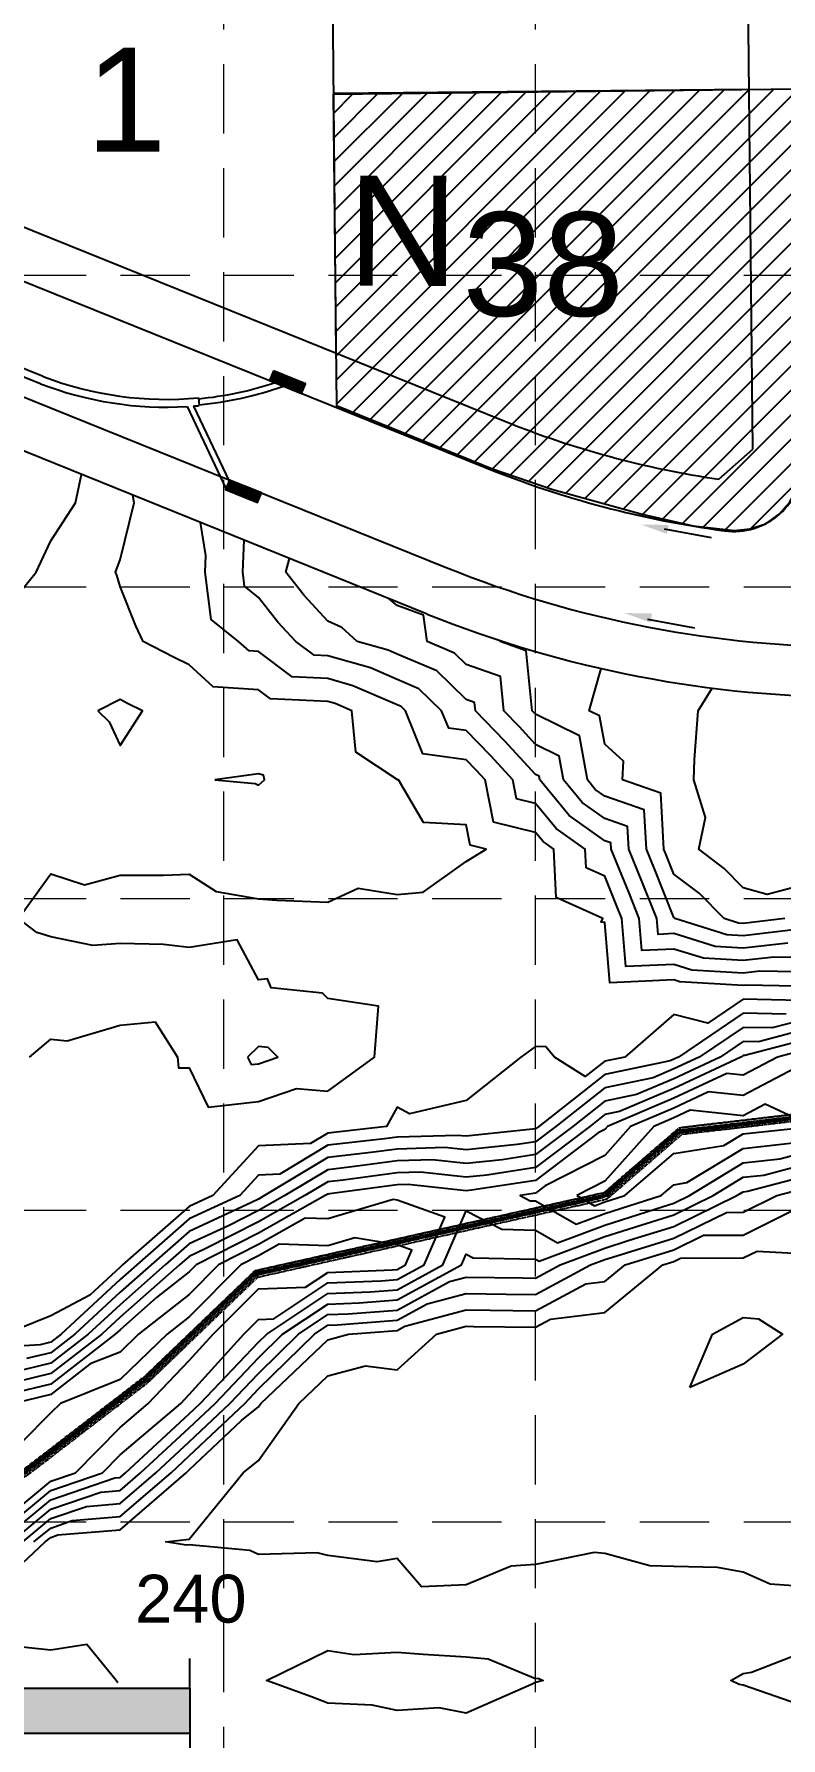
# Model space of a CAD drawing. Header units: inches. Extents: x 2468851 to 2474620, y 7110473 to 7114082.
# Drawn here: x 2469430.1 to 2469645.9, y 7111224.9 to 7111716.8 of the extents above; entities that cross this region are included whole.
import ezdxf
from ezdxf.enums import TextEntityAlignment as Align

# ---------------------------------------------------------------- set-up
doc = ezdxf.new("R2010")
doc.units = ezdxf.units.IN
doc.header["$MEASUREMENT"] = 0
for name, pattern in [('FL1', [1.2, 0.9, -0.075, 0, -0.075, 0, -0.075, 0, -0.075]), ('HIDDEN', [0.375, 0.25, -0.125]), ('PHANTOM2', [3.15, 1.9, -0.25, 0.25, -0.25, 0.25, -0.25])]:
    doc.linetypes.add(name, pattern=pattern)
for name, color, linetype in [('AROW', 250, 'Continuous'), ('BDY', 250, 'PHANTOM2'), ('CONTOURS-MAJ', 250, 'Continuous'), ('CONTOURS-MIN', 250, 'Continuous'), ('CREEK_FL', 250, 'FL1'), ('FLOW', 250, 'Continuous'), ('GRID', 254, 'HIDDEN'), ('LOT', 250, 'Continuous'), ('LOTNO', 250, 'Continuous'), ('NARROW', 7, 'Continuous'), ('Newcastle homesites', 194, 'Continuous'), ('PVMT', 250, 'Continuous'), ('SODDED LOT', 2, 'Continuous'), ('SROW', 250, 'Continuous'), ('STM', 1, 'Continuous')]:
    doc.layers.add(name, color=color, linetype=linetype)
doc.styles.get("Standard").update_dxf_attribs({"font": 'ARIAL.TTF'})
pattern_1 = [(135, (2470006.31313, 7111296.12996), (-0.1767767, -0.1767767), [])]

# ---------------------------------------------------------------- blocks, each defined once
blk = doc.blocks.new('1DB')
at = {"layer": 'FLOW'}
for p, q in [((6.25, 13), (20.07, 13)), ((6.25, -13.5), (20.07, -13.5))]:
    blk.add_line(p, q, dxfattribs=at)
for points in [[(7.28, 11.68), (7.28, 14.32), (-0.62, 13)], [(7.28, -14.32), (7.28, -11.68), (-0.62, -13)]]:
    blk.add_solid(points, dxfattribs=at)
blk = doc.blocks.new('A$C0CA6349E')
h = blk.add_hatch(color=7)
h.paths.add_polyline_path([(82.24, 7.21), (82.24, 14.41), (2.24, 14.41), (2.24, 7.21)])
h.paths.add_polyline_path([(82.24, 7.21), (82.24, 0), (162.24, 0), (162.24, 7.21)])
h.paths.add_polyline_path([(162.24, 14.41), (162.24, 7.21), (242.23, 7.21), (242.23, 14.41)])
at = {"color": 7}
for p, q in [((2.24, 14.41), (2.24, 19.21)), ((82.24, 14.41), (82.24, 19.21)), ((162.24, 14.41), (162.24, 19.21)), ((242.23, 14.41), (242.23, 19.21)), ((2.24, 14.41), (82.24, 14.41)), ((2.24, 14.41), (2.24, 0)), ((82.24, 14.41), (242.23, 14.41)), ((82.24, 14.41), (82.24, 0)), ((162.24, 14.41), (162.24, 0)), ((242.23, 14.41), (242.23, 0)), ((2.24, 7.21), (242.23, 7.21)), ((2.24, 0), (82.24, 0)), ((82.24, 0), (242.23, 0))]:
    blk.add_line(p, q, dxfattribs=at)
for s, p in [('80', (75.94, 26.11)), ('0', (0.12, 24.94)), ('160', (156.01, 24.94)), ('240', (233.44, 24.94))]:
    blk.add_text(s, height=7.68, dxfattribs=at).set_placement(p)
blk = doc.blocks.new('A$C13C96AAC')
at = {"layer": 'NARROW', "ltscale": 500}
blk.add_blockref('A$C0CA6349E', (0, 0), dxfattribs=at)

msp = doc.modelspace()

# ---------------------------------------------------------------- hatches: boundary and pattern name
at = {"layer": 'SODDED LOT'}
h = msp.add_hatch(dxfattribs=at)
h.set_pattern_fill('ANSI31', color=256, scale=40, style=0)
edge = h.paths.add_edge_path()
edge.add_line((2471878.14, 7111617.81), (2471733.92, 7111616.99))
edge.add_line((2471733.92, 7111616.99), (2471734.18, 7111508.06))
edge.add_line((2471734.18, 7111508.06), (2471859.31, 7111508.34))
edge.add_arc((2471859.27, 7111527.78), 19.44, 270.1281, 365.8334)
edge.add_line((2471878.6, 7111529.75), (2471878.43, 7111615.84))
edge.add_line((2471878.43, 7111615.84), (2471878.14, 7111617.81))
h.paths.add_polyline_path([(2471515.94, 7111475.91), (2471516.13, 7111331.66), (2471426.75, 7111331.66), (2471425.57, 7111475.63)])
h.paths.add_polyline_path([(2471163.92, 7111825.55), (2471163.11, 7111970.3), (2471074.78, 7111968.28), (2471074.38, 7111826.35)])
h.paths.add_polyline_path([(2470983.7, 7111825.12), (2470983.24, 7111969.87), (2470894.17, 7111968.95), (2470894.63, 7111825.58)])
h.paths.add_polyline_path([(2470462.54, 7111834), (2470614.22, 7111834.65), (2470616.16, 7111789.71), (2470750.69, 7111790.68), (2470751.01, 7111702.42), (2470616.8, 7111702.42), (2470615.83, 7111759), (2470605.81, 7111757.38), (2470463.51, 7111758.67)])
h.paths.add_polyline_path([(2470113.06, 7111496.01), (2470072.97, 7111368.32), (2470108.65, 7111357.77), (2470153.2, 7111347.74), (2470207.79, 7111335.38), (2470236.95, 7111331.19), (2470298.11, 7111325.02), (2470314.47, 7111323.88), (2470322.8, 7111457.64), (2470251.12, 7111464.45), (2470181.78, 7111477.77)])
h.paths.add_polyline_path([(2469651.46, 7111700.86), (2469516.57, 7111699.32), (2469517.53, 7111609.54), (2469562.54, 7111591.28), (2469580.04, 7111585.32), (2469605.81, 7111578.2), (2469620.57, 7111574.84), (2469632.5, 7111573.42), (2469636.94, 7111573.89), (2469641.49, 7111575.41), (2469645.37, 7111578.15), (2469648.39, 7111581.55), (2469651.14, 7111586.66), (2469652.37, 7111591.68), (2469652.18, 7111601.14)])
edge = h.paths.add_edge_path()
edge.add_line((2470431.89, 7111667.04), (2470417.42, 7111666.88))
edge.add_line((2470417.42, 7111666.88), (2470297.6, 7111666.45))
edge.add_line((2470297.6, 7111666.45), (2470297.94, 7111491.19))
edge.add_line((2470297.94, 7111491.19), (2470338, 7111488.45))
edge.add_line((2470338, 7111488.45), (2470383.55, 7111487.7))
edge.add_line((2470383.55, 7111487.7), (2470414.18, 7111488.82))
edge.add_arc((2470413.48, 7111507.87), 19.06, 272.1037, 359.9465)
edge.add_line((2470432.54, 7111507.85), (2470431.94, 7111665.77))
edge.add_line((2470431.94, 7111665.77), (2470431.89, 7111667.04))
h.paths.add_polyline_path([(2470001.06, 7111707.22), (2470149.45, 7111666.19), (2470148.76, 7111841.57), (2470001.33, 7111840.86)])
edge = h.paths.add_edge_path()
edge.add_line((2469778.45, 7111705.57), (2469682.37, 7111705.53))
edge.add_line((2469682.37, 7111705.53), (2469683.62, 7111588.73))
edge.add_arc((2469701.77, 7111588.93), 18.15, 180.6134, 277.0441)
edge.add_line((2469703.99, 7111570.92), (2469779.71, 7111571.39))
edge.add_line((2469779.71, 7111571.39), (2469779.64, 7111586.31))
edge.add_line((2469779.64, 7111586.31), (2469778.45, 7111705.57))
h.paths.add_polyline_path([(2470015.75, 7112006.16), (2470015.99, 7111872), (2470095.33, 7111872.74), (2470094.59, 7112006.9), (2470099.29, 7112006.9), (2470098.86, 7112141.12), (2470021.38, 7112140.9), (2470020.72, 7112007.15)])
h.paths.add_polyline_path([(2469776.58, 7112005.55), (2469856.02, 7112005.8), (2469856.49, 7111871.77), (2469777.08, 7111871.31), (2469777.08, 7111885.96)])
edge = h.paths.add_edge_path()
edge.add_line((2469786.45, 7112005.92), (2469785.68, 7112140.02))
edge.add_line((2469785.68, 7112140.02), (2469713.34, 7112139.91))
edge.add_arc((2469713.38, 7112119.63), 20.27, 90.093, 165.6857)
edge.add_arc((2470143.68, 7112009.84), 464.36, 165.6857, 180.536)
edge.add_line((2469679.34, 7112005.49), (2469785.96, 7112005.86))
edge.add_line((2469785.96, 7112005.86), (2469786.45, 7112005.92))
h.paths.add_polyline_path([(2469649.6, 7111848.84), (2469635.2, 7111848.75), (2469515.35, 7111847.42), (2469515.62, 7111823.32), (2469381.31, 7111821.85), (2469381.93, 7111748.24), (2469396.3, 7111748.24), (2469516.28, 7111749.42), (2469516.06, 7111773.6), (2469650.36, 7111775)])
h.paths.add_polyline_path([(2469651.21, 7112064.55), (2469634.57, 7112066.16), (2469517.7, 7112080.49), (2469516.64, 7112069.09), (2469514.68, 7112044.74), (2469514.3, 7111995.84), (2469514.75, 7111921.62), (2469649.01, 7111922.88), (2469647.99, 7111997.16), (2469648.39, 7112022.09), (2469649.17, 7112040.78)])
h.paths.add_polyline_path([(2469348.37, 7111996.14), (2469333.8, 7111995.88), (2469211.95, 7111994.68), (2469213.43, 7111846.88), (2469349.74, 7111848.08)])
edge = h.paths.add_edge_path()
edge.add_line((2469730.73, 7112440.03), (2469731.15, 7112305.56))
edge.add_line((2469731.15, 7112305.56), (2469808.21, 7112305.54))
edge.add_line((2469808.21, 7112305.54), (2470037.38, 7112306.59))
edge.add_line((2470037.38, 7112306.59), (2470037.82, 7112172.28))
edge.add_line((2470037.82, 7112172.28), (2469741.34, 7112171.2))
edge.add_arc((2469741.22, 7112203.44), 32.23, 246.0227, 270.2078, ccw=False)
edge.add_arc((2469697.26, 7112140.01), 45.9, 47.7551, 171.3864)
edge.add_line((2469651.88, 7112146.88), (2469532.82, 7112163.94))
edge.add_line((2469532.82, 7112163.94), (2469542.24, 7112198.47))
edge.add_line((2469542.24, 7112198.47), (2469562.19, 7112256.01))
edge.add_line((2469562.19, 7112256.01), (2469579.94, 7112304.73))
edge.add_line((2469579.94, 7112304.73), (2469573.93, 7112305.1))
edge.add_line((2469573.93, 7112305.1), (2469573.43, 7112439.53))
edge.add_line((2469573.43, 7112439.53), (2469730.73, 7112440.03))
h.paths.add_polyline_path([(2470018.68, 7112606.6), (2470019.14, 7112472.29), (2470094.74, 7112472.83), (2470094.31, 7112486.95), (2470094.13, 7112606.77)])
h.paths.add_polyline_path([(2469792.37, 7112605.8), (2469792.71, 7112471.2), (2469716.66, 7112471.33), (2469716.66, 7112486.16), (2469716.53, 7112605.8)])
h.paths.add_polyline_path([(2470020.12, 7112140.9), (2470020.45, 7112006.75), (2469864, 7112006.19), (2469863.37, 7112140.41)])
h.paths.add_polyline_path([(2471074.5, 7112290.24), (2471164.61, 7112290.54), (2471163.96, 7112435.01), (2471074.15, 7112434.66)])
edge = h.paths.add_edge_path()
edge.add_line((2471343.8, 7111971.44), (2471344.7, 7112114.95))
edge.add_line((2471344.7, 7112114.95), (2471539.87, 7112116.18))
edge.add_arc((2471539.99, 7112097.82), 18.36, 0.6652, 90.3626, ccw=False)
edge.add_line((2471558.35, 7112098.03), (2471558.44, 7111971.6))
edge.add_line((2471558.44, 7111971.6), (2471343.8, 7111971.44))
h.paths.add_polyline_path([(2471733.95, 7111796.93), (2471589.88, 7111797.21), (2471589.6, 7111707.83), (2471733.95, 7111707.27)])
h.paths.add_polyline_path([(2471256.55, 7111650.5), (2471346.65, 7111651.4), (2471345.56, 7111795.58), (2471256.09, 7111794.88)])
h.paths.add_polyline_path([(2470896.14, 7111649.75), (2470986.24, 7111650.18), (2470985.81, 7111794.06), (2470895.5, 7111793.85)])
h.paths.add_polyline_path([(2471075.94, 7111650.02), (2471166.38, 7111650.42), (2471165.98, 7111506.4), (2471076.34, 7111505.2)])
edge = h.paths.add_edge_path()
edge.add_line((2470616.6, 7111503.76), (2470614.57, 7111613.54))
edge.add_line((2470614.57, 7111613.54), (2470751.96, 7111614.46))
edge.add_line((2470751.96, 7111614.46), (2470752.52, 7111524.23))
edge.add_arc((2470733.02, 7111524.11), 19.51, -88.4919, 0.3567, ccw=False)
edge.add_line((2470733.53, 7111504.61), (2470623.66, 7111504.15))
edge.add_line((2470623.66, 7111504.15), (2470616.6, 7111503.76))
h.paths.add_polyline_path([(2470463.61, 7111603.16), (2470613.04, 7111603.43), (2470612.86, 7111756.91), (2470462.93, 7111757.35)])
h.paths.add_polyline_path([(2469852.56, 7111706.18), (2469854.08, 7111571.62), (2469927.93, 7111571.62), (2469926.61, 7111705.99)])
edge = h.paths.add_edge_path()
edge.add_line((2470297.32, 7111740.55), (2470297.26, 7111841.96))
edge.add_line((2470297.26, 7111841.96), (2470411.86, 7111842.43))
edge.add_arc((2470411.94, 7111822.98), 19.45, 2.0481, 90.236, ccw=False)
edge.add_line((2470431.37, 7111823.68), (2470431.8, 7111741.01))
edge.add_line((2470431.8, 7111741.01), (2470297.32, 7111740.55))
h.paths.add_polyline_path([(2470148.95, 7111841.35), (2470149.53, 7111666.08), (2470297.52, 7111666.62), (2470296.95, 7111841.9)])
h.paths.add_polyline_path([(2470001.09, 7111840.81), (2469926.23, 7111840.4), (2469926.77, 7111706.44), (2470001.47, 7111706.6)])
h.paths.add_polyline_path([(2469683.69, 7111706.18), (2469852.19, 7111706.18), (2469851.39, 7111840.13), (2469708.56, 7111840.13), (2469694.21, 7111838.66), (2469687.03, 7111833.81), (2469682.17, 7111824.5), (2469681.4, 7111811.11), (2469682.35, 7111706.12)])
h.paths.add_polyline_path([(2469381.01, 7112045.7), (2469514.27, 7112044.48), (2469517.52, 7112080.63), (2469651.2, 7112064.38), (2469658.51, 7112108.24), (2469658.51, 7112116.77), (2469656.48, 7112120.02), (2469653.23, 7112126.93), (2469652.82, 7112135.05), (2469650.38, 7112142.36), (2469650.38, 7112146.42), (2469532.96, 7112162.67), (2469523.62, 7112122.46), (2469389.54, 7112138.3), (2469384.67, 7112102.56), (2469381.42, 7112070.88)])
h.paths.add_polyline_path([(2470183.62, 7112307.12), (2470258.33, 7112308.1), (2470258, 7112441.02), (2470182.97, 7112441.02)])
h.paths.add_polyline_path([(2470033.71, 7112306.58), (2470108.63, 7112307.6), (2470107.61, 7112441.33), (2470033.02, 7112440.99)])
h.paths.add_polyline_path([(2469731.5, 7112305.73), (2469808.52, 7112305.95), (2469807.86, 7112440.37), (2469731.08, 7112440.06)])
h.paths.add_polyline_path([(2469437.23, 7112304.73), (2469573.71, 7112305.3), (2469572.86, 7112439.76), (2469497.13, 7112438.91), (2469488.66, 7112437.5), (2469481.59, 7112432.69), (2469477.35, 7112427.05), (2469474.24, 7112416.03)])
h.paths.add_polyline_path([(2470320.44, 7112607.52), (2470321.11, 7112473.23), (2470245.46, 7112472.87), (2470245.08, 7112607.02)])
h.paths.add_polyline_path([(2470177.76, 7112007.29), (2470416.4, 7112007.94), (2470430.92, 7112007.8), (2470430.5, 7112122.83), (2470430.45, 7112123.93), (2470430.28, 7112125.48), (2470430.04, 7112126.7), (2470429.95, 7112127.17), (2470429.65, 7112128.23), (2470429.51, 7112128.71), (2470428.96, 7112130.17), (2470428.29, 7112131.61), (2470427.44, 7112133.03), (2470426.6, 7112134.28), (2470425.56, 7112135.6), (2470424.51, 7112136.68), (2470423.41, 7112137.67), (2470421.96, 7112138.8), (2470420.8, 7112139.55), (2470419.24, 7112140.4), (2470417.84, 7112141.02), (2470416.4, 7112141.53), (2470415.05, 7112141.89), (2470413.14, 7112142.22), (2470411.73, 7112142.37), (2470177.16, 7112141.43)])
h.paths.add_polyline_path([(2470605.08, 7112373.61), (2470460.62, 7112373.35), (2470460.51, 7112450.56), (2470529.82, 7112450.15), (2470604.97, 7112450.55)])
at = {"layer": 'STM'}
h = msp.add_hatch(dxfattribs=at)
h.set_pattern_fill('ANSI31', color=5, scale=2, angle=90, style=0)
h.set_pattern_definition(pattern_1)
h.paths.add_polyline_path([(2469499.3, 7111619.55), (2469498.18, 7111616.77), (2469507.45, 7111613.03), (2469508.58, 7111615.81)])
h = msp.add_hatch(dxfattribs=at)
h.set_pattern_fill('ANSI31', color=5, scale=2, angle=90, style=0)
h.set_pattern_definition(pattern_1)
h.paths.add_polyline_path([(2469486.58, 7111588.02), (2469485.46, 7111585.24), (2469494.73, 7111581.5), (2469495.86, 7111584.28)])

# ---------------------------------------------------------------- linework, layer by layer
at = {"layer": 'AROW', "color": 7}
msp.add_line((2469517.46, 7111624.63), (2469513.81, 7112003.42), dxfattribs=at)
at = {"layer": 'BDY', "color": 7, "linetype": 'Continuous'}
msp.add_line((2469543.74, 7111549.33), (2469394.58, 7111609.5), dxfattribs=at)
msp.add_arc((2469667.19, 7111855.37), 330, 248.0315, 270.1954, dxfattribs=at)
at = {"layer": 'CONTOURS-MAJ', "color": 42}
for points, elevation in [([(2469654.99, 7111450.06), (2469643.85, 7111450.29), (2469634.99, 7111449.27), (2469623.51, 7111449.94), (2469614.99, 7111452.61), (2469605.76, 7111452.19), (2469604.99, 7111461.42), (2469602.13, 7111468.56), (2469596.9, 7111481.42), (2469596.79, 7111483.23), (2469594.99, 7111483.85), (2469584.72, 7111491.15), (2469576.26, 7111501.42), (2469576.07, 7111502.5), (2469574.99, 7111503.03), (2469566.18, 7111512.61), (2469557.62, 7111521.42), (2469557.39, 7111523.82), (2469554.99, 7111524.67), (2469546.47, 7111532.91), (2469534.99, 7111537.78), (2469532.45, 7111538.88), (2469523.52, 7111541.42), (2469519.01, 7111545.44), (2469514.99, 7111547.29), (2469508.2, 7111554.64), (2469502.89, 7111561.42), (2469503.96, 7111565.38)], 575), ([(2469654.99, 7111432.86), (2469643.4, 7111429.83), (2469634.99, 7111430), (2469622.32, 7111421.42), (2469614.99, 7111417.98), (2469609.02, 7111415.45), (2469594.99, 7111412.5), (2469580.85, 7111401.42), (2469574.99, 7111396.99), (2469569.74, 7111396.18), (2469554.99, 7111394.6), (2469548.83, 7111395.27), (2469534.99, 7111394.87), (2469527.43, 7111393.87), (2469514.99, 7111392.42), (2469496.76, 7111381.42), (2469494.99, 7111380.43), (2469492.96, 7111379.39), (2469474.99, 7111371.09), (2469463.93, 7111361.42), (2469454.99, 7111353.56), (2469441.92, 7111341.42), (2469434.99, 7111336.07), (2469427.92, 7111334.36)], 570), ([(2469430.12, 7111281.42), (2469434.99, 7111285.45), (2469441.14, 7111287.58), (2469454.99, 7111288.73), (2469469.72, 7111301.42), (2469474.99, 7111306.28), (2469490.99, 7111321.42), (2469494.99, 7111325.62), (2469511.11, 7111341.42), (2469514.99, 7111344), (2469517.68, 7111344.11), (2469534.99, 7111345.42), (2469543.73, 7111350.16), (2469554.99, 7111353.14), (2469566.57, 7111353), (2469574.99, 7111352.89), (2469590.91, 7111361.42), (2469594.99, 7111362.96), (2469597.24, 7111363.67), (2469614.99, 7111369.14), (2469630.15, 7111376.58), (2469634.99, 7111376.6), (2469644.68, 7111381.42), (2469654.99, 7111384.12)], 570), ([(2469420.64, 7111287.08), (2469434.99, 7111298.96), (2469442.12, 7111301.42), (2469454.99, 7111314.51), (2469463.14, 7111321.42), (2469474.99, 7111333.83), (2469481.84, 7111341.42), (2469494.99, 7111354.46), (2469508.52, 7111354.95), (2469514.99, 7111359.26), (2469533.57, 7111360), (2469534.99, 7111360.11), (2469537.41, 7111361.42), (2469539.26, 7111365.69), (2469534.99, 7111367.2), (2469522.82, 7111369.25), (2469514.99, 7111366.92), (2469500.93, 7111367.37), (2469494.99, 7111364.02), (2469489.89, 7111361.42), (2469474.99, 7111346.43), (2469468.61, 7111341.42), (2469454.99, 7111328.32), (2469437.77, 7111321.42), (2469434.99, 7111318.75), (2469417.75, 7111301.42)], 565)]:
    msp.add_lwpolyline(points, dxfattribs=dict(at, elevation=elevation))
at = {"layer": 'CONTOURS-MAJ', "color": 42, "elevation": 565}
msp.add_lwpolyline([(2469586.91, 7111381.42), (2469592.04, 7111378.47), (2469594.99, 7111379.58), (2469600.8, 7111381.42), (2469614.99, 7111393.54), (2469629.43, 7111395.86), (2469634.99, 7111399.25), (2469654.98, 7111401.41), (2469654.99, 7111401.41), (2469655.23, 7111401.42), (2469655.02, 7111401.46), (2469654.99, 7111401.47), (2469641.38, 7111407.82), (2469634.99, 7111404.48), (2469619.66, 7111406.09), (2469614.99, 7111403.9), (2469609.14, 7111401.42), (2469594.99, 7111385.56)], close=True, dxfattribs=at)
at = {"layer": 'CONTOURS-MIN', "color": 42}
for points, elevation in [([(2469414.99, 7111542.01), (2469430.73, 7111561.42), (2469434.99, 7111570.47), (2469442.12, 7111581.42), (2469443.83, 7111589.63)], 571), ([(2469428.85, 7111421.42), (2469434.99, 7111426.61), (2469439.7, 7111426.13), (2469454.99, 7111430.65), (2469465.12, 7111431.55), (2469471.62, 7111421.42), (2469471.86, 7111418.3), (2469474.99, 7111418.32), (2469480.47, 7111406.91), (2469494.99, 7111408.6), (2469505.93, 7111412.36), (2469514.99, 7111411.56), (2469528.52, 7111421.42), (2469529.66, 7111436.09), (2469514.99, 7111438.36), (2469513.44, 7111439.88), (2469498.68, 7111441.42), (2469497.55, 7111443.99), (2469494.99, 7111443.68), (2469488.82, 7111455.25), (2469474.99, 7111453.08), (2469467.51, 7111453.94), (2469454.99, 7111454.2), (2469447.16, 7111453.6), (2469434.99, 7111456.11), (2469430.98, 7111457.41), (2469425.68, 7111461.42), (2469434.99, 7111474.32), (2469444.73, 7111471.17), (2469454.99, 7111473.98), (2469467.51, 7111473.94), (2469474.99, 7111474.2), (2469482.79, 7111469.22), (2469494.99, 7111467.12), (2469500.3, 7111466.73), (2469514.99, 7111466.18), (2469523.75, 7111470.18), (2469534.99, 7111468.34), (2469542.55, 7111468.99), (2469554.99, 7111477.89), (2469560.75, 7111481.42), (2469556.12, 7111482.56), (2469554.99, 7111488.48), (2469542.69, 7111489.13), (2469535.42, 7111501.42), (2469535.04, 7111501.47), (2469534.99, 7111501.6), (2469523.05, 7111509.49), (2469521.93, 7111521.42), (2469517.08, 7111523.52), (2469514.99, 7111524.11), (2469498.43, 7111524.87), (2469494.99, 7111527.46), (2469481.91, 7111528.34), (2469474.99, 7111534.67), (2469470.43, 7111536.87), (2469461.63, 7111541.42), (2469459.54, 7111545.97), (2469454.99, 7111557.26), (2469454.1, 7111560.54), (2469453.68, 7111561.42), (2469454.99, 7111564.96), (2469459.03, 7111581.42), (2469458.69, 7111583.64)], 572), ([(2469654.99, 7111441.78), (2469635.74, 7111442.18), (2469634.99, 7111442.09), (2469616.73, 7111443.16), (2469614.99, 7111443.71), (2469596.43, 7111442.87), (2469594.99, 7111460.31), (2469593.98, 7111460.41), (2469594.48, 7111461.42), (2469581.01, 7111467.45), (2469580.27, 7111481.42), (2469577.18, 7111483.62), (2469574.99, 7111486.28), (2469562.83, 7111489.26), (2469560.5, 7111501.42), (2469557.86, 7111504.29), (2469554.99, 7111507.25), (2469542.49, 7111508.92), (2469537.41, 7111521.42), (2469536.18, 7111522.61), (2469534.99, 7111523.12), (2469522.2, 7111528.64), (2469514.99, 7111530.69), (2469504.73, 7111531.16), (2469494.99, 7111538.48), (2469492.24, 7111538.67), (2469489.22, 7111541.42), (2469481.33, 7111547.76), (2469479.59, 7111561.42), (2469479.8, 7111566.23), (2469478.26, 7111575.74)], 573), ([(2469654.99, 7111445.92), (2469639.8, 7111446.23), (2469634.99, 7111445.68), (2469620.12, 7111446.55), (2469614.99, 7111448.16), (2469601.1, 7111447.53), (2469599.95, 7111461.42), (2469598.53, 7111464.96), (2469594.99, 7111473.65), (2469589.62, 7111476.05), (2469589.33, 7111481.42), (2469580.95, 7111487.38), (2469574.99, 7111494.63), (2469569.53, 7111495.96), (2469568.49, 7111501.42), (2469562.02, 7111508.45), (2469554.99, 7111515.69), (2469549.93, 7111516.37), (2469547.88, 7111521.42), (2469541.33, 7111527.76), (2469534.99, 7111530.45), (2469527.33, 7111533.76), (2469514.99, 7111537.27), (2469511.02, 7111537.45), (2469505.74, 7111541.42), (2469500.58, 7111547.01), (2469494.99, 7111554.15), (2469490.96, 7111557.39), (2469490.44, 7111561.42), (2469490.84, 7111570.67)], 574), ([(2469647.91, 7111454.34), (2469634.99, 7111452.85), (2469626.9, 7111453.33), (2469614.99, 7111457.06), (2469610.42, 7111456.85), (2469610.04, 7111461.42), (2469605.73, 7111472.17), (2469601.97, 7111481.42), (2469601.59, 7111488.03), (2469594.99, 7111490.29), (2469588.48, 7111494.92), (2469583.13, 7111501.42), (2469581.88, 7111508.31), (2469574.99, 7111511.71), (2469570.33, 7111516.77), (2469565.82, 7111521.42), (2469564.85, 7111531.28), (2469554.99, 7111534.8), (2469551.62, 7111538.05), (2469543.68, 7111541.42), (2469542.61, 7111549.05), (2469534.99, 7111551.78), (2469532.77, 7111553.75)], 576), ([(2469651.97, 7111458.4), (2469634.99, 7111456.44), (2469630.29, 7111456.72), (2469615.28, 7111461.42), (2469615.13, 7111461.57), (2469614.99, 7111461.68), (2469609.33, 7111475.77), (2469607.03, 7111481.42), (2469606.39, 7111492.82), (2469594.99, 7111496.74), (2469592.25, 7111498.68), (2469590, 7111501.42), (2469587.69, 7111514.13), (2469574.99, 7111520.39), (2469574.49, 7111520.93), (2469574.01, 7111521.42), (2469572.31, 7111538.74), (2469564.8, 7111541.42), (2469564.85, 7111541.64)], 577), ([(2469647.05, 7111461.42), (2469634.99, 7111460.03), (2469633.67, 7111460.11), (2469629.48, 7111461.42), (2469622.29, 7111468.73), (2469614.99, 7111474.26), (2469612.94, 7111479.37), (2469612.1, 7111481.42), (2469611.19, 7111497.62), (2469600.11, 7111501.42), (2469600.39, 7111506.82), (2469594.99, 7111511.75), (2469593.5, 7111519.94), (2469590.49, 7111521.42), (2469593.93, 7111533.6)], 578), ([(2469759.45, 7111525.68), (2469758.96, 7111525.4), (2469754.99, 7111525.69), (2469749.64, 7111521.42), (2469734.99, 7111516.59), (2469718.6, 7111501.42), (2469714.99, 7111489.96), (2469707.82, 7111481.42), (2469694.99, 7111476.71), (2469688.42, 7111474.85), (2469674.99, 7111474.66), (2469664.09, 7111470.53), (2469654.99, 7111471.86), (2469641.94, 7111468.37), (2469634.99, 7111470.26), (2469629.45, 7111475.89), (2469622.15, 7111481.42), (2469624.11, 7111490.54), (2469620.75, 7111501.42), (2469620.94, 7111507.37), (2469621.97, 7111521.42), (2469626, 7111527.95)], 579), ([(2469651.35, 7111437.79), (2469634.99, 7111438.12), (2469624.75, 7111431.19), (2469614.99, 7111433.72), (2469600.79, 7111421.42), (2469594.99, 7111420.2), (2469589.35, 7111415.79), (2469580.46, 7111421.42), (2469577.94, 7111424.37), (2469574.99, 7111424.5), (2469570.77, 7111421.42), (2469554.99, 7111408.9), (2469538.62, 7111405.06), (2469534.99, 7111406.95), (2469531.97, 7111401.42), (2469514.99, 7111399.45), (2469510.02, 7111396.46), (2469494.99, 7111395.84), (2469481.77, 7111381.42), (2469474.99, 7111378.29), (2469455.7, 7111361.42), (2469454.99, 7111360.8), (2469446.29, 7111352.72), (2469434.99, 7111346.73), (2469421.87, 7111341.42)], 572), ([(2469647.38, 7111433.81), (2469634.99, 7111434.06), (2469616.33, 7111421.42), (2469614.99, 7111420.79), (2469613.9, 7111420.33), (2469594.99, 7111416.35), (2469575.93, 7111401.42), (2469574.99, 7111400.71), (2469574.15, 7111400.58), (2469554.99, 7111398.54), (2469552.39, 7111398.82), (2469534.99, 7111398.32), (2469531.41, 7111397.84), (2469514.99, 7111395.94), (2469501.16, 7111387.59), (2469494.99, 7111387.34), (2469489.57, 7111381.42), (2469474.99, 7111374.69), (2469459.81, 7111361.42), (2469454.99, 7111357.18), (2469438.02, 7111341.42), (2469434.99, 7111339.08), (2469431.9, 7111338.33), (2469414.99, 7111337.26)], 571), ([(2469654.99, 7111426.99), (2469635.45, 7111421.88), (2469634.99, 7111421.89), (2469634.3, 7111421.42), (2469614.99, 7111412.34), (2469599.26, 7111405.7), (2469594.99, 7111404.8), (2469590.68, 7111401.42), (2469574.99, 7111389.55), (2469560.93, 7111387.37), (2469554.99, 7111386.73), (2469541.73, 7111388.16), (2469534.99, 7111387.97), (2469519.48, 7111385.92), (2469514.99, 7111385.39), (2469508.41, 7111381.42), (2469494.99, 7111373.86), (2469479.58, 7111366.01), (2469474.99, 7111363.89), (2469472.16, 7111361.42), (2469454.99, 7111346.31), (2469449.72, 7111341.42), (2469434.99, 7111330.04), (2469419.97, 7111326.41)], 568), ([(2469654.99, 7111429.92), (2469639.42, 7111425.86), (2469634.99, 7111425.95), (2469628.31, 7111421.42), (2469614.99, 7111415.16), (2469604.14, 7111410.58), (2469594.99, 7111408.65), (2469585.76, 7111401.42), (2469574.99, 7111393.27), (2469565.34, 7111391.77), (2469554.99, 7111390.67), (2469545.28, 7111391.72), (2469534.99, 7111391.42), (2469523.46, 7111389.89), (2469514.99, 7111388.91), (2469502.58, 7111381.42), (2469494.99, 7111377.14), (2469486.27, 7111372.7), (2469474.99, 7111367.49), (2469468.05, 7111361.42), (2469454.99, 7111349.93), (2469445.82, 7111341.42), (2469434.99, 7111333.05), (2469423.95, 7111330.38)], 569), ([(2469654.99, 7111424.05), (2469644.94, 7111421.42), (2469634.99, 7111416.22), (2469630.28, 7111416.72), (2469614.99, 7111409.53), (2469595.81, 7111401.42), (2469594.99, 7111400.5), (2469593.1, 7111399.53), (2469574.99, 7111385.82), (2469556.53, 7111382.96), (2469554.99, 7111382.8), (2469538.18, 7111384.61), (2469534.99, 7111384.52), (2469515.51, 7111381.94), (2469514.99, 7111381.88), (2469514.23, 7111381.42), (2469494.99, 7111370.58), (2469477.01, 7111361.42), (2469474.99, 7111359.39), (2469465.54, 7111351.97), (2469454.99, 7111342.69), (2469453.62, 7111341.42), (2469434.99, 7111327.03), (2469416, 7111322.43)], 567), ([(2469653.68, 7111420.12), (2469634.99, 7111410.35), (2469624.97, 7111411.4), (2469614.99, 7111406.71), (2469602.47, 7111401.42), (2469594.99, 7111393.03), (2469577.78, 7111384.22), (2469574.99, 7111382.1), (2469570.6, 7111381.42), (2469573.49, 7111379.92), (2469574.99, 7111379.89), (2469586.7, 7111373.14), (2469594.99, 7111376.26), (2469611.31, 7111381.42), (2469614.99, 7111384.57), (2469618.74, 7111385.17), (2469634.99, 7111395.07), (2469650.29, 7111396.73)], 566), ([(2469420.34, 7111281.42), (2469434.99, 7111293.56), (2469453.52, 7111299.95), (2469454.99, 7111300.07), (2469456.55, 7111301.42), (2469474.99, 7111318.43), (2469478.15, 7111321.42), (2469494.99, 7111339.1), (2469497.36, 7111341.42), (2469514.99, 7111353.16), (2469527.21, 7111353.64), (2469534.99, 7111354.23), (2469548.24, 7111361.42), (2469554.99, 7111377.04), (2469565.26, 7111371.69), (2469574.99, 7111371.48), (2469581.37, 7111367.8), (2469594.99, 7111372.93), (2469611.83, 7111378.26), (2469614.99, 7111379.24), (2469619.44, 7111381.42), (2469634.99, 7111390.89), (2469645.61, 7111392.04), (2469654.99, 7111394.5)], 567), ([(2469423.6, 7111281.42), (2469434.99, 7111290.86), (2469449.39, 7111295.83), (2469454.99, 7111296.29), (2469460.94, 7111301.42), (2469474.99, 7111314.38), (2469482.43, 7111321.42), (2469494.99, 7111334.6), (2469501.95, 7111341.42), (2469514.99, 7111350.11), (2469524.03, 7111350.47), (2469534.99, 7111351.29), (2469553.65, 7111361.42), (2469554.99, 7111364.52), (2469557.03, 7111363.46), (2469574.99, 7111363.07), (2469576.04, 7111362.47), (2469594.99, 7111369.61), (2469606.97, 7111373.4), (2469614.99, 7111375.87), (2469626.3, 7111381.42), (2469634.99, 7111386.72), (2469640.92, 7111387.36), (2469654.99, 7111391.04)], 568), ([(2469426.86, 7111281.42), (2469434.99, 7111288.16), (2469445.27, 7111291.7), (2469454.99, 7111292.51), (2469465.33, 7111301.42), (2469474.99, 7111310.33), (2469486.71, 7111321.42), (2469494.99, 7111330.11), (2469506.53, 7111341.42), (2469514.99, 7111347.06), (2469520.86, 7111347.29), (2469534.99, 7111348.36), (2469550.15, 7111356.59), (2469554.99, 7111357.87), (2469571.24, 7111357.67), (2469574.99, 7111357.62), (2469582.08, 7111361.42), (2469594.99, 7111366.28), (2469602.1, 7111368.53), (2469614.99, 7111372.51), (2469633.16, 7111381.42), (2469634.99, 7111382.54), (2469636.24, 7111382.67), (2469654.99, 7111387.58)], 569), ([(2469414.99, 7111264.21), (2469433.38, 7111281.42), (2469434.99, 7111282.75), (2469437.02, 7111283.45), (2469454.99, 7111284.95), (2469474.11, 7111301.42), (2469474.99, 7111302.23), (2469490.05, 7111316.48), (2469494.99, 7111320.41), (2469495.7, 7111321.42), (2469514.99, 7111339.82), (2469520.98, 7111341.42), (2469534.99, 7111342.48), (2469537.3, 7111343.74), (2469554.99, 7111348.41), (2469561.9, 7111348.33), (2469574.99, 7111348.15), (2469589.5, 7111355.93), (2469594.99, 7111356.62), (2469600.86, 7111361.42), (2469614.99, 7111365.78), (2469623.54, 7111369.97), (2469634.99, 7111370.01), (2469652.11, 7111378.54)], 571), ([(2469417.08, 7111281.42), (2469434.99, 7111296.26), (2469449.95, 7111301.42), (2469454.99, 7111306.55), (2469472.53, 7111321.42), (2469474.99, 7111323.99), (2469490.71, 7111341.42), (2469494.99, 7111345.66), (2469499.39, 7111345.82), (2469514.99, 7111356.21), (2469530.39, 7111356.82), (2469534.99, 7111357.17), (2469542.82, 7111361.42), (2469548.79, 7111375.23), (2469534.99, 7111380.11), (2469533.87, 7111380.3), (2469514.99, 7111374.68), (2469508.45, 7111374.88), (2469494.99, 7111367.3), (2469483.45, 7111361.42), (2469474.99, 7111352.91), (2469460.36, 7111341.42), (2469454.99, 7111336.26), (2469446.38, 7111332.81), (2469434.99, 7111324.01), (2469424.28, 7111321.42)], 566), ([(2469654.99, 7111268.38), (2469642.83, 7111269.27), (2469634.99, 7111272.72), (2469627.58, 7111274.02), (2469614.99, 7111274.3), (2469608.06, 7111274.5), (2469594.99, 7111278.1), (2469591.98, 7111278.41), (2469574.99, 7111274.92), (2469567.98, 7111274.41), (2469554.99, 7111269.05), (2469542.07, 7111268.5), (2469534.99, 7111276.62), (2469529.26, 7111275.69), (2469514.99, 7111277.56), (2469511.89, 7111278.32), (2469494.99, 7111277.84), (2469492.52, 7111278.96), (2469474.99, 7111280.63), (2469474.1, 7111280.53), (2469468.17, 7111281.42), (2469474.99, 7111282.25), (2469490.51, 7111301.42), (2469494.99, 7111304.99), (2469506.62, 7111321.42), (2469514.99, 7111329.4), (2469525.89, 7111332.32), (2469534.99, 7111331.13), (2469546.42, 7111341.42), (2469554.99, 7111343.69), (2469557.23, 7111343.66), (2469574.99, 7111343.42), (2469579.3, 7111345.73), (2469594.99, 7111347.7), (2469611.78, 7111361.42), (2469614.99, 7111362.41), (2469616.93, 7111363.36), (2469634.99, 7111363.43), (2469638.99, 7111365.42), (2469654.99, 7111364.52)], 572), ([(2469454.34, 7111240.79), (2469453.82, 7111241.42), (2469445.43, 7111251.86), (2469434.99, 7111250.14), (2469424.84, 7111251.28)], 571)]:
    msp.add_lwpolyline(points, dxfattribs=dict(at, elevation=elevation))
for points, elevation in [([(2469448.53, 7111521.42), (2469451.8, 7111518.23), (2469454.99, 7111511.33), (2469461.47, 7111521.42), (2469457.1, 7111523.53), (2469454.99, 7111524.62)], 571), ([(2469482.35, 7111501.42), (2469493.99, 7111500.42), (2469494.99, 7111499.96), (2469496.67, 7111501.42), (2469496.38, 7111502.82), (2469494.99, 7111503.2)], 571), ([(2469491.78, 7111421.42), (2469492.82, 7111419.25), (2469494.99, 7111419.51), (2469500.56, 7111421.42), (2469497.75, 7111424.18), (2469494.99, 7111424.47)], 571), ([(2469619.59, 7111326.03), (2469626.1, 7111341.42), (2469634.99, 7111346.2), (2469639.37, 7111345.81), (2469646.39, 7111341.42), (2469634.99, 7111332.79)], 573), ([(2469510.32, 7111236.76), (2469497.25, 7111241.42), (2469514.99, 7111250.06), (2469522.48, 7111248.91), (2469534.99, 7111249.58), (2469542.59, 7111249.03), (2469554.99, 7111248.22), (2469561.29, 7111247.72), (2469574.99, 7111242.03), (2469575.67, 7111242.1), (2469577.25, 7111241.42), (2469574.99, 7111240.81), (2469573.84, 7111240.27), (2469554.99, 7111231.95), (2469547.15, 7111233.58), (2469534.99, 7111232.73), (2469527.84, 7111234.27), (2469514.99, 7111234.91)], 572), ([(2469633.85, 7111240.28), (2469631.39, 7111241.42), (2469634.99, 7111243.42), (2469637.35, 7111243.79), (2469654.99, 7111250.65), (2469666.2, 7111252.63), (2469669.35, 7111241.42), (2469654.99, 7111235.48), (2469648.86, 7111235.3), (2469634.99, 7111240.13)], 572)]:
    msp.add_lwpolyline(points, close=True, dxfattribs=dict(at, elevation=elevation))
at = {"layer": 'CREEK_FL', "color": 5}
for points in [[(2469135.55, 7111328.56), (2469157.68, 7111335.19), (2469213.4, 7111319.28), (2469255.86, 7111282.15), (2469274.43, 7111279.5), (2469275.76, 7111263.59), (2469306.27, 7111256.96), (2469339.44, 7111259.61), (2469355.36, 7111264.92), (2469373.94, 7111280.83), (2469404.45, 7111290.11), (2469427.01, 7111302.04), (2469461.5, 7111328.56), (2469493.35, 7111359.05), (2469594.18, 7111381.59), (2469615.81, 7111400.28), (2469660.92, 7111405.58)], [(2469136.31, 7111329.31), (2469158.43, 7111335.94), (2469214.16, 7111320.03), (2469256.61, 7111282.91), (2469275.19, 7111280.26), (2469276.51, 7111264.35), (2469307.03, 7111257.72), (2469340.2, 7111260.37), (2469356.12, 7111265.67), (2469374.69, 7111281.58), (2469405.21, 7111290.86), (2469427.76, 7111302.8), (2469462.26, 7111329.31), (2469494.1, 7111359.81), (2469594.93, 7111382.35), (2469616.57, 7111401.03), (2469661.68, 7111406.34)], [(2469136.31, 7111328.56), (2469158.43, 7111335.19), (2469214.16, 7111319.28), (2469256.61, 7111282.15), (2469275.19, 7111279.5), (2469276.51, 7111263.59), (2469307.03, 7111256.96), (2469340.2, 7111259.61), (2469356.12, 7111264.92), (2469374.69, 7111280.83), (2469405.21, 7111290.11), (2469427.76, 7111302.04), (2469462.26, 7111328.56), (2469494.1, 7111359.05), (2469594.93, 7111381.59), (2469616.57, 7111400.28), (2469661.68, 7111405.58)], [(2469137.06, 7111329.44), (2469159.19, 7111336.07), (2469214.91, 7111320.16), (2469257.37, 7111283.04), (2469275.94, 7111280.38), (2469277.27, 7111264.47), (2469307.78, 7111257.84), (2469340.95, 7111260.5), (2469356.87, 7111265.8), (2469375.45, 7111281.71), (2469405.96, 7111290.99), (2469428.52, 7111302.92), (2469463.01, 7111329.44), (2469494.86, 7111359.94), (2469595.69, 7111382.48), (2469617.33, 7111401.16), (2469662.44, 7111406.46)], [(2469135.8, 7111327.8), (2469157.93, 7111334.43), (2469213.65, 7111318.52), (2469256.11, 7111281.4), (2469274.68, 7111278.75), (2469276.01, 7111262.84), (2469306.53, 7111256.21), (2469339.69, 7111258.86), (2469355.62, 7111264.16), (2469374.19, 7111280.07), (2469404.71, 7111289.35), (2469427.26, 7111301.29), (2469461.76, 7111327.8), (2469493.6, 7111358.3), (2469594.43, 7111380.84), (2469616.07, 7111399.52), (2469661.18, 7111404.83)], [(2469136.43, 7111328.18), (2469158.56, 7111334.81), (2469214.28, 7111318.9), (2469256.74, 7111281.78), (2469275.31, 7111279.12), (2469276.64, 7111263.21), (2469307.15, 7111256.59), (2469340.32, 7111259.24), (2469356.24, 7111264.54), (2469374.82, 7111280.45), (2469405.33, 7111289.73), (2469427.89, 7111301.66), (2469462.39, 7111328.18), (2469494.23, 7111358.68), (2469595.06, 7111381.22), (2469616.7, 7111399.9), (2469661.81, 7111405.21)], [(2469137.06, 7111327.42), (2469159.19, 7111334.06), (2469214.91, 7111318.15), (2469257.37, 7111281.02), (2469275.94, 7111278.37), (2469277.27, 7111262.46), (2469307.78, 7111255.83), (2469340.95, 7111258.48), (2469356.87, 7111263.79), (2469375.45, 7111279.7), (2469405.96, 7111288.98), (2469428.52, 7111300.91), (2469463.01, 7111327.43), (2469494.86, 7111357.92), (2469595.69, 7111380.46), (2469617.33, 7111399.15), (2469662.44, 7111404.45)], [(2469137.31, 7111328.3), (2469159.44, 7111334.94), (2469215.16, 7111319.03), (2469257.62, 7111281.9), (2469276.19, 7111279.25), (2469277.52, 7111263.34), (2469308.04, 7111256.71), (2469341.2, 7111259.36), (2469357.13, 7111264.67), (2469375.7, 7111280.58), (2469406.22, 7111289.86), (2469428.77, 7111301.79), (2469463.27, 7111328.31), (2469495.11, 7111358.8), (2469595.94, 7111381.34), (2469617.58, 7111400.03), (2469662.69, 7111405.33)]]:
    msp.add_lwpolyline(points, dxfattribs=at)
at = {"layer": 'GRID', "color": 252, "linetype": 'HIDDEN', "lineweight": 0, "ltscale": 80}
for p, q in [((2469484.86, 7113988.05), (2469484.86, 7110836.8)), ((2469574.86, 7113988.05), (2469574.86, 7110836.8)), ((2468945.16, 7111647.19), (2474525.16, 7111647.19)), ((2468945.16, 7111557.19), (2474525.16, 7111557.19)), ((2468945.16, 7111467.19), (2474525.16, 7111467.19)), ((2468945.16, 7111377.19), (2474525.16, 7111377.19)), ((2468945.16, 7111287.19), (2474525.16, 7111287.19))]:
    msp.add_line(p, q, dxfattribs=at)
at = {"layer": 'LOT', "color": 7}
msp.add_line((2469636.74, 7111700.72), (2469516.74, 7111699.57), dxfattribs=at)
at = {"layer": 'PVMT', "color": 7}
for p, q in [((2469394.97, 7111658.4), (2469560.76, 7111591.53)), ((2469409.36, 7111619.17), (2469549.16, 7111562.78))]:
    msp.add_line(p, q, dxfattribs=at)
for centre, radius, start, end in [((2469632.27, 7111593.18), 20, 262.4145, 0.5521), ((2469667.19, 7111855.37), 284.5, 248.0315, 262.4145), ((2469667.19, 7111855.37), 315.5, 248.0315, 270.1954)]:
    msp.add_arc(centre, radius, start, end, dxfattribs=at)
at = {"layer": 'SODDED LOT'}
msp.add_lwpolyline([(2469651.46, 7111700.86), (2469516.57, 7111699.32), (2469517.53, 7111609.54), (2469562.54, 7111591.28), (2469580.04, 7111585.32), (2469605.81, 7111578.2), (2469620.57, 7111574.84), (2469632.5, 7111573.42), (2469636.94, 7111573.89), (2469641.49, 7111575.41), (2469645.37, 7111578.15), (2469648.39, 7111581.55), (2469651.14, 7111586.66), (2469652.37, 7111591.68), (2469652.18, 7111601.14)], close=True, dxfattribs=at)
at = {"layer": 'SROW', "color": 7}
for p, q in [((2469637.74, 7111596.97), (2469633.8, 7112005.26)), ((2469406.26, 7111669.48), (2469566.18, 7111604.97)), ((2469627.91, 7111588.24), (2469637.74, 7111596.97))]:
    msp.add_line(p, q, dxfattribs=at)
msp.add_arc((2469667.19, 7111855.37), 270, 248.0315, 261.636, dxfattribs=at)
at = {"layer": 'STM', "color": 5}
for p, q in [((2469432.78, 7111617.93), (2469395.68, 7111632.9)), ((2469394.87, 7111630.8), (2469431.97, 7111615.84)), ((2469474.34, 7111609.24), (2469485.58, 7111585.53)), ((2469476.21, 7111609.36), (2469486.47, 7111587.73)), ((2469477.65, 7111611.75), (2469477.86, 7111609.51))]:
    msp.add_line(p, q, dxfattribs=at)
for points in [[(2469499.3, 7111619.55), (2469498.18, 7111616.77), (2469507.45, 7111613.03), (2469508.58, 7111615.81)], [(2469486.58, 7111588.02), (2469485.46, 7111585.24), (2469494.73, 7111581.5), (2469495.86, 7111584.28)]]:
    msp.add_lwpolyline(points, close=True, dxfattribs=at)
for radius, start, end in [(98.87, 248.9057, 275.3877), (101.12, 248.9057, 273.3884), (99.12, 275.3877, 288.4411), (100.87, 275.3877, 289.5951), (101.12, 274.4537, 275.3877)]:
    msp.add_arc((2469468.36, 7111710.18), radius, start, end, dxfattribs=at)

# ---------------------------------------------------------------- block references
at = {"layer": 'FLOW', "color": 7, "rotation": 349.478349443381}
msp.add_blockref('1DB', (2469603.66, 7111562.29), dxfattribs=at)
at = {"layer": 'GRID', "xscale": 1.799999999813735, "yscale": 1.799999999813735, "zscale": 1.800000000017462}
msp.add_blockref('A$C13C96AAC', (2469039.14, 7111213.25), dxfattribs=at)

# ---------------------------------------------------------------- texts
at = {"layer": 'LOTNO', "color": 7}
for s, p in [('1', (2469456.76, 7111697.8)), ('38', (2469577.22, 7111650.39))]:
    msp.add_text(s, height=30, dxfattribs=at).set_placement(p, align=Align.MIDDLE)
at = {"layer": 'Newcastle homesites', "color": 194}
msp.add_text('N', height=31.84, rotation=359.904, dxfattribs=at).set_placement((2469520.65, 7111644.1))

doc.saveas('drawing.dxf')
